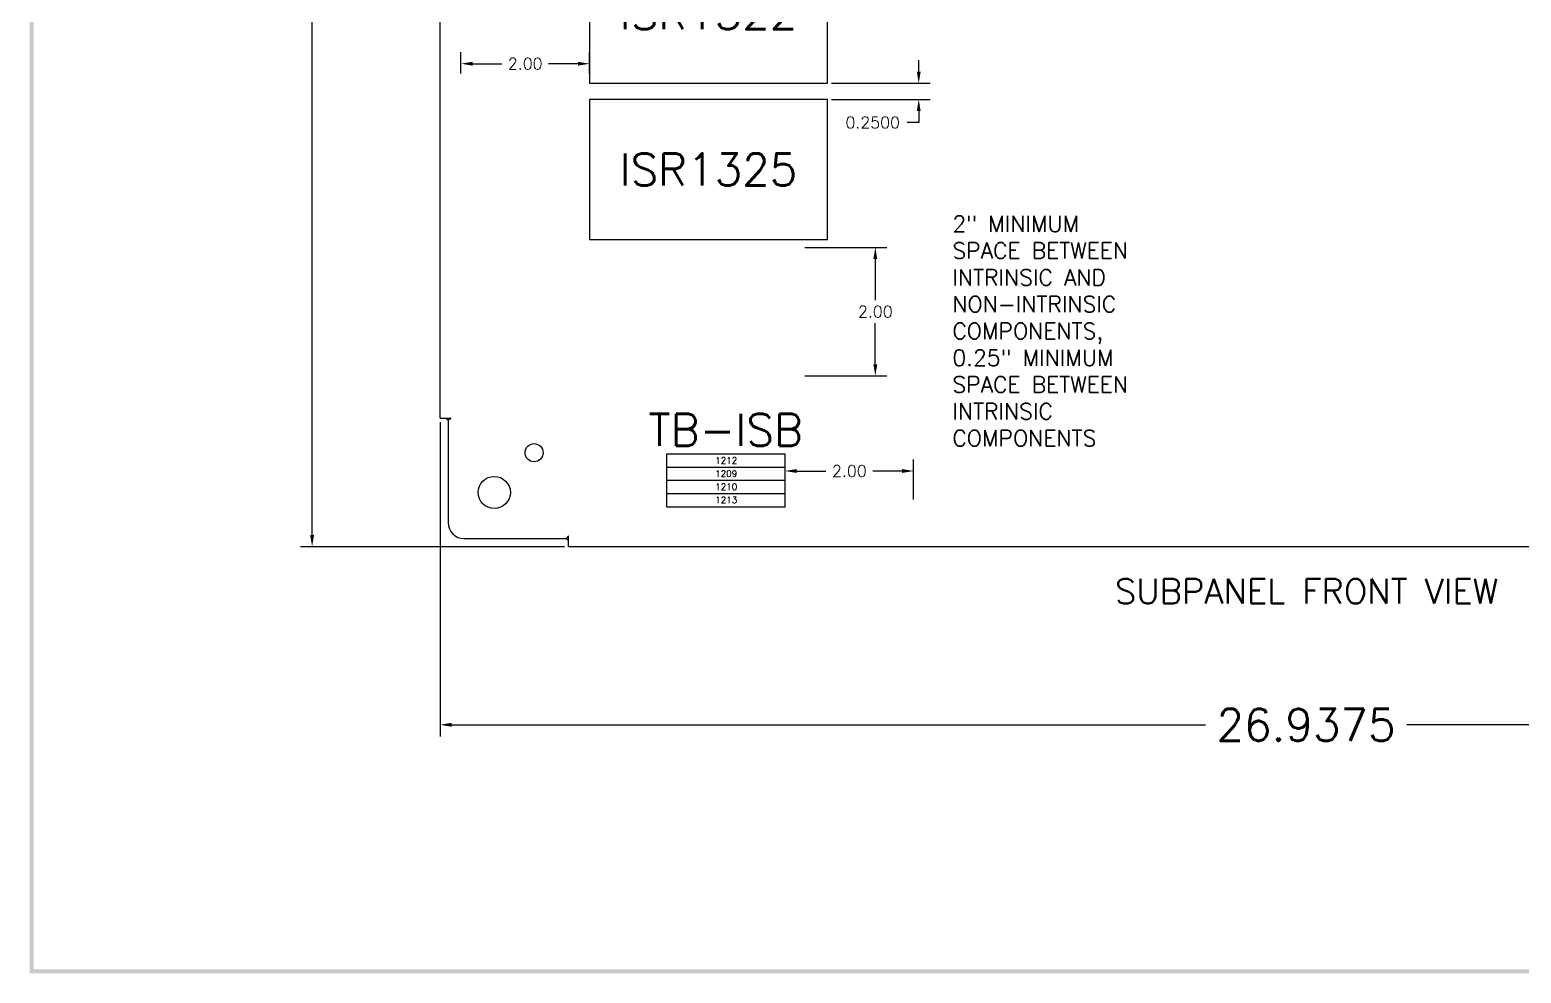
# Model space of a CAD drawing. Header units: inches. Extents: x 0 to 78.1, y 0 to 52.
# Drawn here: x 0 to 23.19, y 0 to 14.68 of the extents above; entities that cross this region are included whole.
import ezdxf
from ezdxf.enums import TextEntityAlignment as Align

# ---------------------------------------------------------------- set-up
doc = ezdxf.new("R2010")
doc.units = ezdxf.units.IN
doc.header["$MEASUREMENT"] = 0
doc.set_wipeout_variables(frame=1)
for name, color, linetype in [('PSYMS', 7, 'Continuous'), ('PTAG', 150, 'Continuous'), ('PWIRE', 84, 'Continuous')]:
    doc.layers.add(name, color=color, linetype=linetype)
doc.styles.get("Standard").update_dxf_attribs({"font": 'romans.shx'})
doc.styles.add('WD', font='romans.shx')
doc.dimstyles.get("Standard").update_dxf_attribs({"dimtxt": 0.18, "dimasz": 0.18, "dimexe": 0.18, "dimexo": 0.0625, "dimgap": 0.09, "dimtad": 0, "dimtih": 1, "dimtoh": 1, "dimdec": 4, "dimzin": 0, "dimdsep": 46, "dimtxsty": 'Standard', "dimcen": 0.09, "dimadec": 0, "dimazin": 0, "dimtfac": 1, "dimtdec": 4, "dimtofl": 0, "dimtmove": 0, "dimatfit": 3, "dimfxl": 1, "dimtolj": 1, "dimtzin": 0, "dimarcsym": 0})

# ---------------------------------------------------------------- blocks, each defined once
blk = doc.blocks.new('S&L Title Block V2')
at = {"color": 2}
for points in [[(0, 0), (0.025, 0.025), (0, 22.587), (0.025, 22.562)], [(33.888, 0), (33.888, 0.025), (0, 0), (0.025, 0.025)]]:
    blk.add_trace(points, dxfattribs=at)
for tag, height, p in [('TITLE#1', 0.15, (31.11, 1.739)), ('TITLE#2', 0.1, (31.129, 1.58))]:
    blk.add_attdef(tag, text='', height=height).set_placement(p, align=Align.CENTER)
for tag, p, height in [('DRAWNBY', (28.968, 0.735), 0.1), ('SCALE', (30.644, 0.731), 0.1), ('CHKBY', (28.975, 0.429), 0.1), ('DATE', (30.653, 0.449), 0.1), ('SH#', (32.993, 0.197), 0.125)]:
    blk.add_attdef(tag, p, '', height=height)
blk.add_attdef('JOB#', text='', height=0.125).set_placement((32.83, 0.195), align=Align.RIGHT)
at = {"flags": 9}
blk.add_attdef('WD_TB', (0, 0), '', height=0.1, dxfattribs=at)
blk = doc.blocks.new('*D63')
at = {"layer": 'Defpoints', "color": 0, "transparency": 16777216}
for p in [(6.38, 8.635), (33.318, 8.635), (33.318, 3.864)]:
    blk.add_point(p, dxfattribs=at)
at = {"layer": 'PSYMS', "color": 0, "lineweight": -2, "transparency": 16777216}
for p, q in [((6.38, 8.572), (6.38, 3.684)), ((33.318, 8.572), (33.318, 3.684)), ((6.56, 3.864), (18.283, 3.864)), ((33.138, 3.864), (21.415, 3.864))]:
    blk.add_line(p, q, dxfattribs=at)
at = {"layer": 'PSYMS', "color": 0, "transparency": 16777216}
for points in [[(6.56, 3.894), (6.56, 3.834), (6.38, 3.864)], [(33.138, 3.894), (33.138, 3.834), (33.318, 3.864)]]:
    blk.add_solid(points, dxfattribs=at)
at = {"layer": 'PSYMS', "color": 0, "transparency": 16777216, "insert": (19.849, 3.864), "char_height": 0.5, "attachment_point": 5}
blk.add_mtext('\\A1;26.9375', dxfattribs=at)
blk = doc.blocks.new('*D64')
at = {"layer": 'Defpoints', "color": 0, "transparency": 16777216}
for p in [(4.39, 45.572), (8.38, 45.572), (8.38, 6.635)]:
    blk.add_point(p, dxfattribs=at)
at = {"layer": 'PSYMS', "color": 0, "lineweight": -2, "transparency": 16777216}
for p, q in [((8.318, 45.572), (4.21, 45.572)), ((4.39, 45.392), (4.39, 23.454)), ((4.39, 6.815), (4.39, 22.774)), ((8.318, 6.635), (4.21, 6.635))]:
    blk.add_line(p, q, dxfattribs=at)
at = {"layer": 'PSYMS', "color": 0, "transparency": 16777216}
for points in [[(4.36, 45.392), (4.42, 45.392), (4.39, 45.572)], [(4.36, 6.815), (4.42, 6.815), (4.39, 6.635)]]:
    blk.add_solid(points, dxfattribs=at)
at = {"layer": 'PSYMS', "color": 0, "transparency": 16777216, "insert": (4.39, 23.114), "char_height": 0.5, "attachment_point": 5}
blk.add_mtext('\\A1;38.9375', dxfattribs=at)
blk = doc.blocks.new('SCE-42P30')
for p, q in [((3.592, 3.936), (3.592, 38.873)), ((3.592, 3.936), (3.679, 3.936)), ((3.679, 3.936), (3.758, 3.936)), ((3.699, 3.919), (3.703, 3.914)), ((3.703, 3.914), (3.706, 3.911)), ((3.717, 3.901), (3.717, 2.311)), ((3.737, 3.914), (3.731, 3.91)), ((5.592, 2.022), (5.592, 2.102)), ((3.967, 2.061), (5.557, 2.061)), ((5.592, 1.936), (5.592, 2.022)), ((28.53, 1.936), (5.592, 1.936))]:
    blk.add_line(p, q)
for points in [[(3.679, 3.936), (3.681, 3.935), (3.683, 3.933), (3.684, 3.932), (3.686, 3.93), (3.688, 3.929), (3.69, 3.927), (3.691, 3.926), (3.693, 3.925), (3.694, 3.923), (3.696, 3.922), (3.697, 3.92), (3.699, 3.919)], [(3.706, 3.911), (3.708, 3.909), (3.71, 3.908), (3.711, 3.906), (3.713, 3.905), (3.715, 3.903), (3.716, 3.902), (3.717, 3.901)], [(3.731, 3.91), (3.728, 3.909), (3.726, 3.907), (3.724, 3.906), (3.722, 3.904), (3.72, 3.903), (3.719, 3.902), (3.717, 3.901)], [(3.758, 3.936), (3.757, 3.934), (3.757, 3.933), (3.756, 3.931), (3.755, 3.93), (3.754, 3.928), (3.753, 3.927), (3.752, 3.926), (3.751, 3.924), (3.749, 3.923), (3.748, 3.921), (3.746, 3.92), (3.745, 3.919), (3.743, 3.918), (3.741, 3.916), (3.739, 3.915), (3.737, 3.914)], [(5.592, 2.102), (5.591, 2.101), (5.589, 2.101), (5.588, 2.1), (5.586, 2.099), (5.585, 2.098), (5.583, 2.097), (5.582, 2.096), (5.58, 2.095), (5.579, 2.093), (5.578, 2.092), (5.576, 2.09), (5.575, 2.088), (5.574, 2.087), (5.573, 2.085), (5.571, 2.083), (5.57, 2.081), (5.566, 2.074)], [(5.566, 2.074), (5.565, 2.072), (5.563, 2.07), (5.562, 2.068), (5.561, 2.066), (5.559, 2.064), (5.558, 2.062), (5.557, 2.061)], [(5.569, 2.048), (5.567, 2.05), (5.566, 2.052), (5.564, 2.053), (5.562, 2.055), (5.561, 2.057), (5.559, 2.058), (5.558, 2.06), (5.557, 2.061)], [(5.592, 2.022), (5.591, 2.024), (5.589, 2.026), (5.588, 2.028), (5.587, 2.03), (5.585, 2.032), (5.584, 2.033), (5.582, 2.035), (5.581, 2.036), (5.579, 2.038), (5.578, 2.039), (5.577, 2.041), (5.575, 2.042), (5.569, 2.048)]]:
    blk.add_lwpolyline(points)
for centre, radius in [((5.055, 3.398), 0.141), ((4.436, 2.78), 0.25)]:
    blk.add_circle(centre, radius)
blk.add_arc((3.967, 2.311), 0.25, 180, 270)
at = {"insert": (17.069, 1.436), "char_height": 0.38636, "width": 5.87273, "attachment_point": 2, "line_spacing_factor": 0.9}
blk.add_mtext('{\\Fromans|c0;SUBPANEL FRONT VIEW}', dxfattribs=at)
blk = doc.blocks.new('*D79')
at = {"layer": 'Defpoints', "color": 0, "transparency": 16777216}
for p in [(11.993, 11.291), (13.15, 11.291), (11.993, 9.291)]:
    blk.add_point(p, dxfattribs=at)
at = {"layer": 'PSYMS', "color": 0, "lineweight": -2, "transparency": 16777216}
for p, q in [((12.055, 11.291), (13.33, 11.291)), ((13.15, 11.111), (13.15, 10.471)), ((13.15, 9.471), (13.15, 10.111)), ((12.055, 9.291), (13.33, 9.291))]:
    blk.add_line(p, q, dxfattribs=at)
at = {"layer": 'PSYMS', "color": 0, "transparency": 16777216}
for points in [[(13.12, 11.111), (13.18, 11.111), (13.15, 11.291)], [(13.12, 9.471), (13.18, 9.471), (13.15, 9.291)]]:
    blk.add_solid(points, dxfattribs=at)
at = {"layer": 'PSYMS', "color": 0, "transparency": 16777216, "insert": (13.15, 10.291), "char_height": 0.18, "attachment_point": 5}
blk.add_mtext('\\A1;2.00', dxfattribs=at)
blk = doc.blocks.new('*D81')
at = {"layer": 'Defpoints', "color": 0, "transparency": 16777216}
for p in [(13.746, 7.812), (11.746, 7.309), (13.746, 7.309)]:
    blk.add_point(p, dxfattribs=at)
at = {"layer": 'PSYMS', "color": 0, "lineweight": -2, "transparency": 16777216}
for p, q in [((11.746, 7.371), (11.746, 7.992)), ((13.746, 7.371), (13.746, 7.992)), ((11.926, 7.812), (12.382, 7.812)), ((13.566, 7.812), (13.11, 7.812))]:
    blk.add_line(p, q, dxfattribs=at)
at = {"layer": 'PSYMS', "color": 0, "transparency": 16777216}
for points in [[(11.926, 7.842), (11.926, 7.782), (11.746, 7.812)], [(13.566, 7.842), (13.566, 7.782), (13.746, 7.812)]]:
    blk.add_solid(points, dxfattribs=at)
at = {"layer": 'PSYMS', "color": 0, "transparency": 16777216, "insert": (12.746, 7.812), "char_height": 0.18, "attachment_point": 5}
blk.add_mtext('\\A1;2.00', dxfattribs=at)
blk = doc.blocks.new('*D143')
at = {"layer": 'Defpoints', "color": 0, "transparency": 16777216}
for p in [(6.705, 13.935), (8.705, 14.148), (8.705, 13.935)]:
    blk.add_point(p, dxfattribs=at)
at = {"layer": 'PSYMS', "color": 0, "lineweight": -2, "transparency": 16777216}
for p, q in [((6.705, 13.998), (6.705, 14.328)), ((8.705, 13.998), (8.705, 14.328)), ((6.885, 14.148), (7.341, 14.148)), ((8.525, 14.148), (8.069, 14.148))]:
    blk.add_line(p, q, dxfattribs=at)
at = {"layer": 'PSYMS', "color": 0, "transparency": 16777216}
for points in [[(6.885, 14.178), (6.885, 14.118), (6.705, 14.148)], [(8.525, 14.178), (8.525, 14.118), (8.705, 14.148)]]:
    blk.add_solid(points, dxfattribs=at)
at = {"layer": 'PSYMS', "color": 0, "transparency": 16777216, "insert": (7.705, 14.148), "char_height": 0.18, "attachment_point": 5}
blk.add_mtext('\\A1;2.00', dxfattribs=at)
blk = doc.blocks.new('*D144')
at = {"layer": 'Defpoints', "color": 0, "transparency": 16777216}
for p in [(12.405, 13.843), (12.405, 13.593), (13.825, 13.593)]:
    blk.add_point(p, dxfattribs=at)
at = {"layer": 'PSYMS', "color": 0, "lineweight": -2, "transparency": 16777216}
for p, q in [((13.825, 14.023), (13.825, 14.203)), ((12.468, 13.843), (14.005, 13.843)), ((12.468, 13.593), (14.005, 13.593)), ((13.825, 13.233), (13.645, 13.233)), ((13.825, 13.413), (13.825, 13.233))]:
    blk.add_line(p, q, dxfattribs=at)
at = {"layer": 'PSYMS', "color": 0, "transparency": 16777216}
for points in [[(13.795, 14.023), (13.855, 14.023), (13.825, 13.843)], [(13.795, 13.413), (13.855, 13.413), (13.825, 13.593)]]:
    blk.add_solid(points, dxfattribs=at)
at = {"layer": 'PSYMS', "color": 0, "transparency": 16777216, "insert": (13.109, 13.233), "char_height": 0.18, "attachment_point": 5}
blk.add_mtext('\\A1;0.2500', dxfattribs=at)
blk = doc.blocks.new('UT2_5')
at = {"style": 'WD', "flags": 1}
for tag, height, p in [('INST', 0.125, (0, 0.384)), ('LOC', 0.125, (0, 0.207)), ('WDBLKNAM', 0.05, (0.022, -0.443)), ('CAT', 0.05, (0.022, -0.372)), ('ASSYCODE', 0.05, (0.022, -0.602)), ('FP', 0.05, (0.022, -0.515)), ('FPT', 0.05, (0.163, -0.515))]:
    blk.add_attdef(tag, text='', height=height, dxfattribs=at).set_placement(p, align=Align.CENTER)
blk.add_wipeout([(-0.923, 0), (0.923, 0), (0.923, -0.205), (-0.923, -0.205)])
blk.add_wipeout([(-0.923, 0), (0.923, 0), (0.923, -0.205), (-0.923, -0.205)])
blk.add_lwpolyline([(-0.923, -0.205), (0.923, -0.205), (0.923, 0), (-0.923, 0)], close=True)
for tag, height, p in [('P_TAGSTRIP', 0.125, (0, 0.031)), ('MFG', 0.05, (0.022, -0.3))]:
    blk.add_attdef(tag, text='', height=height, dxfattribs=at).set_placement(p, align=Align.CENTER)
at = {"style": 'WD', "width": 0.8}
blk.add_attdef('WIRENOL', text='', height=0.1, dxfattribs=at).set_placement((-0.959, -0.051), align=Align.MIDDLE_RIGHT)
at = {"style": 'WD', "flags": 1}
blk.add_attdef('TERMDESCL', text='', height=0.05, dxfattribs=at).set_placement((-0.957, -0.166), align=Align.MIDDLE_RIGHT)
at = {"style": 'WD'}
for tag in ['WIRENO', 'TERM']:
    blk.add_attdef(tag, text='', height=0.1, dxfattribs=at).set_placement((0.008, -0.097), align=Align.MIDDLE_CENTER)
at = {"style": 'WD', "flags": 1}
blk.add_attdef('TERMDESCR', text='', height=0.05, dxfattribs=at).set_placement((0.961, -0.166), align=Align.MIDDLE_LEFT)
at = {"style": 'WD', "width": 0.8}
blk.add_attdef('WIRENOR', text='', height=0.1, dxfattribs=at).set_placement((0.961, -0.051), align=Align.MIDDLE_LEFT)
blk = doc.blocks.new('ISO-120-AFN')
blk.add_lwpolyline([(0, 0), (2.18, 0), (2.18, 3.7), (0, 3.7)], close=True)

msp = doc.modelspace()

# ---------------------------------------------------------------- block references
at = {"xscale": 2.303034105759808, "yscale": 2.303034105759808, "zscale": 2.303034105759808}
msp.add_blockref('S&L Title Block V2', (0, 0), dxfattribs=at)
at = {"layer": 'PSYMS'}
msp.add_blockref('SCE-42P30', (2.78793, 4.69888), dxfattribs=at)
ref = msp.add_blockref('ISO-120-AFN', (8.70502, 16.02308), dxfattribs=dict(at, rotation=270))
ref.add_attrib('P_TAG1', 'ISR1322', dxfattribs={"layer": 'PTAG', "height": 0.5, "style": 'WD', "flags": 8}).set_placement((10.55502, 14.93308), align=Align.MIDDLE_CENTER)
ref = msp.add_blockref('ISO-120-AFN', (8.70451, 13.59308), dxfattribs=dict(at, rotation=270))
ref.add_attrib('P_TAG1', 'ISR1325', dxfattribs={"layer": 'PTAG', "height": 0.5, "style": 'WD', "flags": 8}).set_placement((10.55451, 12.50308), align=Align.MIDDLE_CENTER)

# ---------------------------------------------------------------- texts
at = {"layer": 'PSYMS', "insert": (14.34904, 11.78231), "char_height": 0.25, "attachment_point": 1}
msp.add_mtext_dynamic_manual_height_columns('2" MINIMUM SPACE BETWEEN INTRINSIC AND NON-INTRINSIC COMPONENTS, 0.25" MINIMUM SPACE BETWEEN INTRINSIC COMPONENTS', width=3.3108836, gutter_width=1.25, heights=[0], dxfattribs=at)

# ---------------------------------------------------------------- dimensions: what is measured, and where the dimension line sits
at = {"layer": 'PSYMS'}
for base, p1, p2, override, picture, middle in [((4.38992, 45.57229), (8.38016, 6.63479), (8.38016, 45.57229), {"dimtxt": 0.5}, '*D64', (4.38992, 23.11435)), ((13.15029, 11.29101), (11.99292, 9.29101), (11.99292, 11.29101), {"dimdec": 2}, '*D79', (13.15029, 10.29101))]:
    dim = msp.add_linear_dim(base=base, p1=p1, p2=p2, angle=90, dimstyle='Standard', override=override, dxfattribs=at)
    dim.commit()
    dim.dimension.update_dxf_attribs({"geometry": picture, "text_midpoint": middle, "dimtype": 160})
for base, p1, p2, override, picture, middle in [((8.70502, 14.14839), (6.70502, 13.93512), (8.70502, 13.93512), {"dimdec": 2}, '*D143', (7.70502, 14.14839)), ((33.31766, 3.86435), (6.38016, 8.63479), (33.31766, 8.63479), {"dimtxt": 0.5}, '*D63', (19.84891, 3.86435)), ((13.74581, 7.81235), (11.74581, 7.30891), (13.74581, 7.30891), {"dimdec": 2}, '*D81', (12.74581, 7.81235))]:
    dim = msp.add_linear_dim(base=base, p1=p1, p2=p2, dimstyle='Standard', override=override, dxfattribs=at)
    dim.commit()
    dim.dimension.update_dxf_attribs({"geometry": picture, "text_midpoint": middle})
dim = msp.add_linear_dim(base=(13.82458, 13.59308), p1=(12.40502, 13.84308), p2=(12.40502, 13.59308), angle=90, dimstyle='Standard', dxfattribs=at)
dim.commit()
dim.dimension.update_dxf_attribs({"geometry": '*D144', "text_midpoint": (13.10887, 13.23308), "dimtype": 160})

# ---------------------------------------------------------------- next in the draw order: block references
ref = msp.add_blockref('UT2_5', (10.82261, 8.07301), dxfattribs=at)
ref.add_attrib('WIRENO', '1212', dxfattribs={"layer": 'PWIRE', "height": 0.1, "style": 'WD'}).set_placement((10.83089, 7.97584), align=Align.MIDDLE_CENTER)
ref.add_attrib('P_TAGSTRIP', 'TB-ISB', dxfattribs={"layer": 'PTAG', "height": 0.5, "style": 'WD'}).set_placement((10.82261, 8.20247), align=Align.CENTER)

# ---------------------------------------------------------------- next in the draw order: block references
ref = msp.add_blockref('UT2_5', (10.82261, 7.86831), dxfattribs=at)
ref.add_attrib('WIRENO', '1209', dxfattribs={"layer": 'PWIRE', "height": 0.1, "style": 'WD'}).set_placement((10.83089, 7.77114), align=Align.MIDDLE_CENTER)

# ---------------------------------------------------------------- next in the draw order: block references
ref = msp.add_blockref('UT2_5', (10.82261, 7.66361), dxfattribs=at)
ref.add_attrib('WIRENO', '1210', dxfattribs={"layer": 'PWIRE', "height": 0.1, "style": 'WD'}).set_placement((10.83089, 7.56644), align=Align.MIDDLE_CENTER)

# ---------------------------------------------------------------- next in the draw order: block references
ref = msp.add_blockref('UT2_5', (10.82261, 7.45891), dxfattribs=at)
ref.add_attrib('WIRENO', '1213', dxfattribs={"layer": 'PWIRE', "height": 0.1, "style": 'WD'}).set_placement((10.83089, 7.36174), align=Align.MIDDLE_CENTER)

doc.saveas('drawing.dxf')
